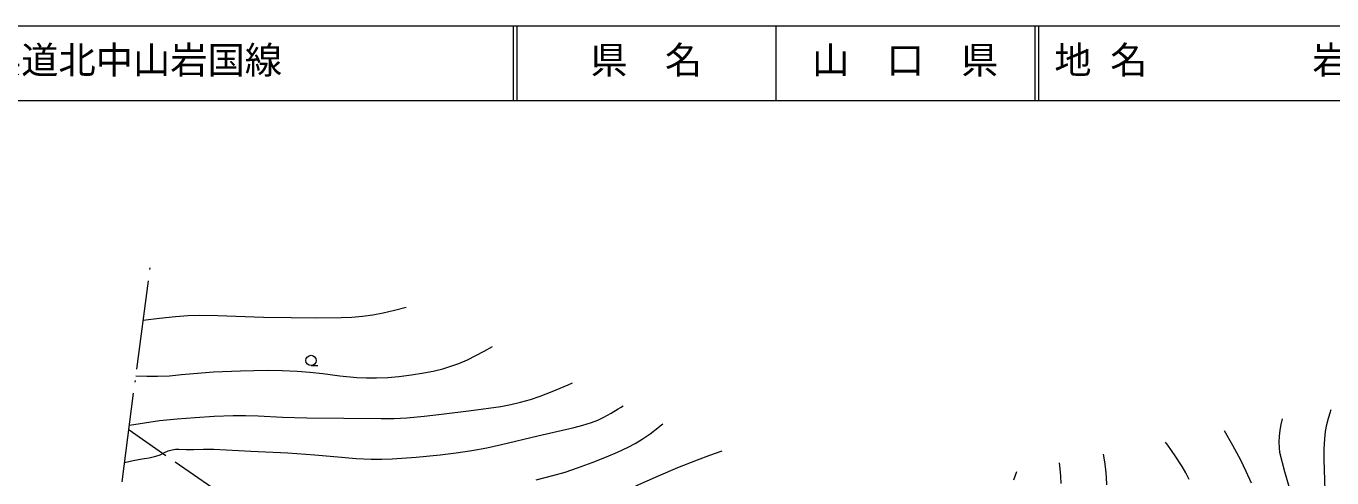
# Model space of a CAD drawing. Units: millimetres, scale not verified. Extents: x 60658 to 700658, y 3130 to 363130.
# Drawn here: x 253054 to 428293, y 302433 to 363130 of the extents above; entities that cross this region are included whole.
import ezdxf
from ezdxf.enums import TextEntityAlignment as Align

# ---------------------------------------------------------------- set-up
doc = ezdxf.new("R2010")
doc.units = ezdxf.units.MM
doc.header["$LTSCALE"] = 1000
doc.linetypes.add('DASHED', pattern=[7.5, 6, -1.5])
doc.linetypes.add('LONG_DASHED_DOTTED', pattern=[15.25, 12, -1.5, 0.25, -1.5])
doc.layers.add('S-SUV', color=7, linetype='Continuous', lineweight=13)
doc.styles.add('ＭＳ ゴシック', font='')
doc.styles.get('ＭＳ ゴシック').set_extended_font_data('MS Gothic')

msp = doc.modelspace()

# ---------------------------------------------------------------- linework, layer by layer
at = {"layer": 'S-SUV'}
for p, q in [((700658, 363130), (60658, 363130)), ((318408, 363130), (318408, 353130)), ((318908, 363130), (318908, 353130)), ((353658, 363130), (353658, 353130)), ((388408, 363130), (388408, 353130)), ((388908, 363130), (388908, 353130)), ((60658, 353130), (700658, 353130)), ((273119, 324128), (274742, 324232)), ((274742, 324232), (276368, 324277)), ((276368, 324277), (278777, 324255)), ((278777, 324255), (281197, 324174)), ((298204, 324164), (299584, 324359)), ((299584, 324359), (300967, 324615)), ((300967, 324615), (302508, 324960)), ((302508, 324960), (304043, 325349)), ((268770, 323630), (270943, 323909)), ((270943, 323909), (273119, 324128)), ((281197, 324174), (284906, 324044)), ((284906, 324044), (288612, 323973)), ((288612, 323973), (291965, 323937)), ((291965, 323937), (295320, 323960)), ((295320, 323960), (296766, 324032)), ((296766, 324032), (298204, 324164)), ((313426, 318856), (314548, 319450)), ((314548, 319450), (315657, 320076)), ((291289, 317524), (292184, 317524)), ((308982, 317107), (310069, 317435)), ((310069, 317435), (311134, 317819)), ((311134, 317819), (312286, 318307)), ((312286, 318307), (313426, 318856)), ((267793, 316154), (269239, 316087)), ((269239, 316087), (270693, 316080)), ((270693, 316080), (272297, 316164)), ((272297, 316164), (273910, 316308)), ((273910, 316308), (276050, 316515)), ((276050, 316515), (278202, 316661)), ((278202, 316661), (281805, 316805)), ((281805, 316805), (285414, 316889)), ((285414, 316889), (287413, 316867)), ((287413, 316867), (289411, 316785)), ((289411, 316785), (291137, 316652)), ((291137, 316652), (292867, 316458)), ((292867, 316458), (295138, 316166)), ((295138, 316166), (297426, 315933)), ((297426, 315933), (298741, 315875)), ((298741, 315875), (300069, 315877)), ((300069, 315877), (301578, 315944)), ((301578, 315944), (303088, 316072)), ((303088, 316072), (304754, 316273)), ((304754, 316273), (306413, 316533)), ((306413, 316533), (307701, 316790)), ((307701, 316790), (308982, 317107)), ((322035, 313410), (323648, 314028)), ((323648, 314028), (325246, 314704)), ((325246, 314704), (325806, 314953)), ((325806, 314953), (326375, 315210)), ((312783, 311490), (316752, 312025)), ((316752, 312025), (318092, 312279)), ((318092, 312279), (319417, 312591)), ((319417, 312591), (320734, 312972)), ((320734, 312972), (322035, 313410)), ((332834, 311911), (333160, 312129)), ((270938, 310129), (273334, 310376)), ((273334, 310376), (275738, 310563)), ((275738, 310563), (278283, 310724)), ((278283, 310724), (280829, 310824)), ((280829, 310824), (282516, 310833)), ((282516, 310833), (284212, 310782)), ((284212, 310782), (287464, 310608)), ((287464, 310608), (290717, 310494)), ((290717, 310494), (295702, 310466)), ((295702, 310466), (300703, 310402)), ((300703, 310402), (302431, 310429)), ((302431, 310429), (304155, 310515)), ((304155, 310515), (306478, 310735)), ((306478, 310735), (308800, 311014)), ((308800, 311014), (312783, 311490)), ((328936, 309887), (329770, 310207)), ((329770, 310207), (330590, 310585)), ((330590, 310585), (331560, 311113)), ((331560, 311113), (332506, 311697)), ((332506, 311697), (332834, 311911)), ((421500, 309605), (421681, 310347)), ((427602, 309592), (427824, 310468)), ((427824, 310468), (428104, 311327)), ((428104, 311327), (428158, 311477)), ((428158, 311477), (428217, 311636)), ((266926, 309518), (268928, 309854)), ((268928, 309854), (270938, 310129)), ((321714, 308071), (326590, 309219)), ((326590, 309219), (327775, 309525)), ((327775, 309525), (328936, 309887)), ((336790, 308360), (337823, 309147)), ((337823, 309147), (338167, 309422)), ((338167, 309422), (338509, 309701)), ((413837, 308800), (414953, 306840)), ((421259, 308055), (421357, 308851)), ((421357, 308851), (421500, 309605)), ((427331, 307694), (427437, 308649)), ((427437, 308649), (427602, 309592)), ((314871, 306487), (316863, 306922)), ((316863, 306922), (321714, 308071)), ((333863, 306554), (334810, 307064)), ((334810, 307064), (335725, 307625)), ((335725, 307625), (336790, 308360)), ((406104, 307035), (405951, 307245)), ((406257, 306825), (406104, 307035)), ((407256, 305413), (406257, 306825)), ((414953, 306840), (416018, 304846)), ((421220, 307256), (421259, 308055)), ((421245, 306540), (421220, 307256)), ((427253, 306292), (427331, 307694)), ((267437, 304786), (268630, 305008)), ((268630, 305008), (269559, 305141)), ((269559, 305141), (270466, 305333)), ((270466, 305333), (271060, 305551)), ((271060, 305551), (271643, 305831)), ((271643, 305831), (272137, 306054)), ((272137, 306054), (272656, 306221)), ((272656, 306221), (273095, 306283)), ((273095, 306283), (273544, 306284)), ((273544, 306284), (274521, 306231)), ((274521, 306231), (275502, 306238)), ((275502, 306238), (276865, 306300)), ((276865, 306300), (278230, 306302)), ((278230, 306302), (283211, 306021)), ((283211, 306021), (288199, 305782)), ((288199, 305782), (291784, 305535)), ((291784, 305535), (295376, 305227)), ((295376, 305227), (297368, 305053)), ((297368, 305053), (299372, 304939)), ((299372, 304939), (300778, 304932)), ((300778, 304932), (302196, 304986)), ((302196, 304986), (305419, 305238)), ((305419, 305238), (308639, 305550)), ((308639, 305550), (310764, 305803)), ((310764, 305803), (312878, 306114)), ((312878, 306114), (314871, 306487)), ((329004, 304482), (330941, 305250)), ((330941, 305250), (332417, 305876)), ((332417, 305876), (333863, 306554)), ((343155, 304850), (344809, 305473)), ((344809, 305473), (346479, 306082)), ((397815, 304591), (397631, 305605)), ((408201, 303973), (407256, 305413)), ((421329, 305839), (421245, 306540)), ((421995, 303242), (421329, 305839)), ((427236, 304893), (427253, 306292)), ((266272, 304510), (267437, 304786)), ((323729, 302739), (325398, 303226)), ((325398, 303226), (327049, 303770)), ((327049, 303770), (329004, 304482)), ((337916, 302715), (340524, 303811)), ((340524, 303811), (343155, 304850)), ((385603, 302166), (386016, 303315)), ((391779, 304035), (391722, 304440)), ((391830, 303632), (391779, 304035)), ((391924, 302648), (391830, 303632)), ((397959, 303584), (397815, 304591)), ((398054, 302535), (397959, 303584)), ((408711, 303102), (408201, 303973)), ((416018, 304846), (416763, 303328)), ((416763, 303328), (417451, 301789)), ((422718, 300667), (421995, 303242)), ((427411, 300760), (427236, 304893)), ((321491, 302182), (323729, 302739)), ((334869, 301350), (337916, 302715)), ((391957, 301672), (391924, 302648)), ((398089, 301493), (398054, 302535)), ((409162, 302212), (408711, 303102))]:
    msp.add_line(p, q, dxfattribs=at)
at = {"layer": 'S-SUV', "linetype": 'LONG_DASHED_DOTTED'}
msp.add_line((258031, 241418), (269771, 331296), dxfattribs=at)
at = {"layer": 'S-SUV', "linetype": 'DASHED'}
msp.add_line((266899, 308887), (282004, 298388), dxfattribs=at)
at = {"layer": 'S-SUV'}
msp.add_circle((291289, 318213), 688, dxfattribs=at)

# ---------------------------------------------------------------- texts
at = {"layer": 'S-SUV', "style": 'ＭＳ ゴシック'}
for s, p in [('一般県道北中山岩国線', (237392, 355630)), ('県\u3000名', (328783, 355630)), ('山\u3000口\u3000県', (358533, 355630)), ('地 名', (391037, 355630)), ('岩国市美和町北中山', (425681, 355630))]:
    msp.add_text(s, height=3666, dxfattribs=at).set_placement(p, align=Align.BOTTOM_LEFT)

doc.saveas('drawing.dxf')
